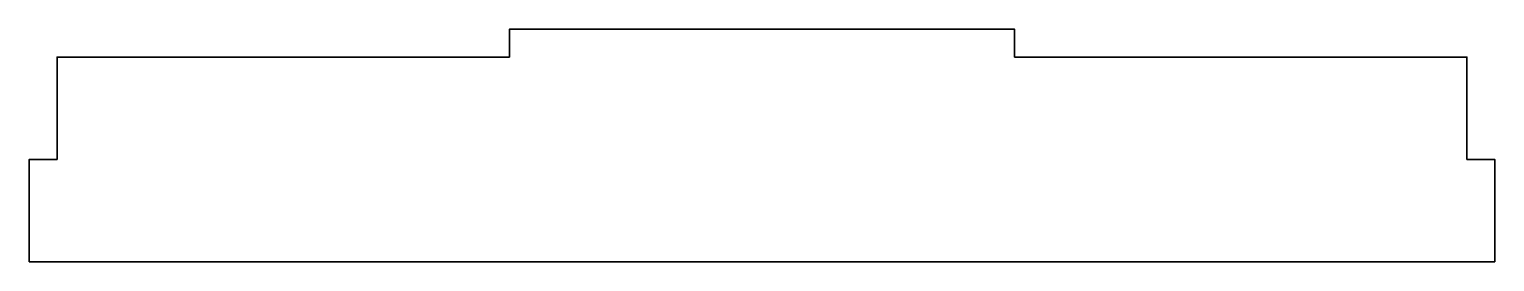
# Model space of a CAD drawing. Header units: inches. Extents: x 1513 to 1803, y -831 to -785.
import ezdxf

# ---------------------------------------------------------------- set-up
doc = ezdxf.new("R2010")
doc.units = ezdxf.units.IN
doc.header["$MEASUREMENT"] = 0
doc.layers.add('実線', color=7, linetype='Continuous')

msp = doc.modelspace()

# ---------------------------------------------------------------- linework, layer by layer
at = {"layer": '実線', "color": 250, "lineweight": 35, "true_color": 0x322c2b}
msp.add_open_spline([(1512.8, -831.22), (1512.8, -831.22), (1512.8, -810.97), (1512.8, -810.97), (1512.8, -810.97), (1518.3, -810.97), (1518.3, -810.97), (1518.3, -810.97), (1518.3, -790.72), (1518.3, -790.72), (1518.3, -790.72), (1607.8, -790.72), (1607.8, -790.72), (1607.8, -790.72), (1607.8, -785.22), (1607.8, -785.22), (1607.8, -785.22), (1707.8, -785.22), (1707.8, -785.22), (1707.8, -785.22), (1707.8, -790.72), (1707.8, -790.72), (1707.8, -790.72), (1791.8, -790.72), (1791.8, -790.72), (1791.8, -790.72), (1797.3, -790.72), (1797.3, -790.72), (1797.3, -790.72), (1797.3, -810.97), (1797.3, -810.97), (1797.3, -810.97), (1802.8, -810.97), (1802.8, -810.97), (1802.8, -810.97), (1802.8, -831.22), (1802.8, -831.22), (1802.8, -831.22), (1512.8, -831.22), (1512.8, -831.22)], degree=3, knots=[0, 0, 0, 0, 1, 1, 1, 2, 2, 2, 3, 3, 3, 4, 4, 4, 5, 5, 5, 6, 6, 6, 7, 7, 7, 8, 8, 8, 9, 9, 9, 10, 10, 10, 11, 11, 11, 12, 12, 12, 13, 13, 13, 13], dxfattribs=at)

doc.saveas('drawing.dxf')
